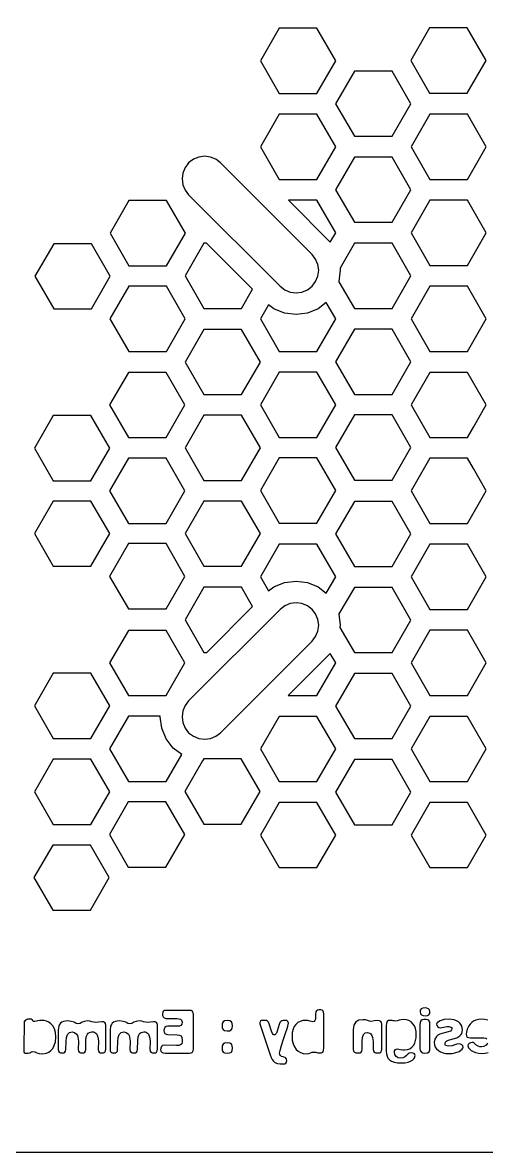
# Model space of a CAD drawing. Header units: metres. Extents: x -242 to -34, y 1890 to 2230.
# Drawn here: x -149 to -105.9, y 1890 to 1995 of the extents above; entities that cross this region are included whole.
import ezdxf

# ---------------------------------------------------------------- set-up
doc = ezdxf.new("R2010")
doc.units = ezdxf.units.M

msp = doc.modelspace()

# ---------------------------------------------------------------- linework, layer by layer
at = {"layer": 'GROUP0'}
for p, q in [((-125.15, 1994.49, 0.03), (-126.9, 1991.46, 0.03)), ((-121.65, 1994.49, 0.03), (-125.15, 1994.49, 0.03)), ((-119.9, 1991.46, 0.03), (-121.65, 1994.49, 0.03)), ((-111.18, 1994.52, 0.03), (-112.93, 1991.49, 0.03)), ((-107.68, 1994.52, 0.03), (-111.18, 1994.52, 0.03)), ((-105.93, 1991.49, 0.03), (-107.68, 1994.52, 0.03)), ((-126.9, 1991.46, 0.03), (-125.15, 1988.43, 0.03)), ((-121.65, 1988.43, 0.03), (-119.9, 1991.46, 0.03)), ((-112.93, 1991.49, 0.03), (-111.18, 1988.45, 0.03)), ((-107.68, 1988.45, 0.03), (-105.93, 1991.49, 0.03)), ((-118.17, 1990.5, 0.03), (-119.92, 1987.47, 0.03)), ((-114.67, 1990.5, 0.03), (-118.17, 1990.5, 0.03)), ((-112.92, 1987.47, 0.03), (-114.67, 1990.5, 0.03)), ((-125.15, 1988.43, 0.03), (-121.65, 1988.43, 0.03)), ((-111.18, 1988.45, 0.03), (-107.68, 1988.45, 0.03)), ((-119.92, 1987.47, 0.03), (-118.17, 1984.44, 0.03)), ((-114.67, 1984.44, 0.03), (-112.92, 1987.47, 0.03)), ((-125.15, 1986.49, 0.03), (-126.9, 1983.46, 0.03)), ((-121.65, 1986.49, 0.03), (-125.15, 1986.49, 0.03)), ((-119.9, 1983.46, 0.03), (-121.65, 1986.49, 0.03)), ((-111.16, 1986.49, 0.03), (-112.91, 1983.46, 0.03)), ((-107.66, 1986.49, 0.03), (-111.16, 1986.49, 0.03)), ((-105.91, 1983.46, 0.03), (-107.66, 1986.49, 0.03)), ((-118.17, 1984.44, 0.03), (-114.67, 1984.44, 0.03)), ((-126.9, 1983.46, 0.03), (-125.15, 1980.43, 0.03)), ((-121.65, 1980.43, 0.03), (-119.9, 1983.46, 0.03)), ((-112.91, 1983.46, 0.03), (-111.16, 1980.43, 0.03)), ((-107.66, 1980.43, 0.03), (-105.91, 1983.46, 0.03)), ((-133.58, 1981.96, 0.03), (-133.72, 1981.78, 0.03)), ((-133.14, 1982.3, 0.03), (-133.58, 1981.96, 0.03)), ((-132.64, 1982.51, 0.03), (-133.14, 1982.3, 0.03)), ((-132.09, 1982.58, 0.03), (-132.64, 1982.51, 0.03)), ((-131.55, 1982.51, 0.03), (-132.09, 1982.58, 0.03)), ((-131.04, 1982.3, 0.03), (-131.55, 1982.51, 0.03)), ((-130.61, 1981.96, 0.03), (-131.04, 1982.3, 0.03)), ((-122.11, 1973.46, 0.03), (-130.61, 1981.96, 0.03)), ((-118.17, 1982.5, 0.03), (-119.92, 1979.47, 0.03)), ((-114.67, 1982.5, 0.03), (-118.17, 1982.5, 0.03)), ((-112.92, 1979.47, 0.03), (-114.67, 1982.5, 0.03)), ((-134.12, 1981.02, 0.03), (-134.19, 1980.48, 0.03)), ((-133.91, 1981.53, 0.03), (-134.12, 1981.02, 0.03)), ((-133.72, 1981.78, 0.03), (-133.91, 1981.53, 0.03)), ((-134.19, 1980.48, 0.03), (-134.12, 1979.93, 0.03)), ((-134.12, 1979.93, 0.03), (-133.91, 1979.43, 0.03)), ((-125.15, 1980.43, 0.03), (-121.65, 1980.43, 0.03)), ((-111.16, 1980.43, 0.03), (-107.66, 1980.43, 0.03)), ((-133.91, 1979.43, 0.03), (-133.58, 1978.99, 0.03)), ((-133.58, 1978.99, 0.03), (-125.08, 1970.49, 0.03)), ((-119.92, 1979.47, 0.03), (-118.17, 1976.44, 0.03)), ((-114.67, 1976.44, 0.03), (-112.92, 1979.47, 0.03)), ((-139.12, 1978.47, 0.03), (-140.87, 1975.44, 0.03)), ((-135.62, 1978.47, 0.03), (-139.12, 1978.47, 0.03)), ((-133.87, 1975.44, 0.03), (-135.62, 1978.47, 0.03)), ((-121.65, 1978.49, 0.03), (-124.31, 1978.49, 0.03)), ((-124.31, 1978.49, 0.03), (-120.41, 1974.59, 0.03)), ((-119.9, 1975.46, 0.03), (-121.65, 1978.49, 0.03)), ((-111.16, 1978.49, 0.03), (-112.91, 1975.46, 0.03)), ((-107.66, 1978.49, 0.03), (-111.16, 1978.49, 0.03)), ((-105.91, 1975.46, 0.03), (-107.66, 1978.49, 0.03)), ((-118.17, 1976.44, 0.03), (-114.67, 1976.44, 0.03)), ((-140.87, 1975.44, 0.03), (-139.12, 1972.4, 0.03)), ((-135.62, 1972.4, 0.03), (-133.87, 1975.44, 0.03)), ((-120.41, 1974.59, 0.03), (-119.9, 1975.46, 0.03)), ((-112.91, 1975.46, 0.03), (-111.16, 1972.43, 0.03)), ((-107.66, 1972.43, 0.03), (-105.91, 1975.46, 0.03)), ((-146.11, 1974.45, 0.03), (-147.86, 1971.42, 0.03)), ((-142.61, 1974.45, 0.03), (-146.11, 1974.45, 0.03)), ((-140.86, 1971.42, 0.03), (-142.61, 1974.45, 0.03)), ((-132.16, 1974.5, 0.03), (-133.91, 1971.47, 0.03)), ((-131.92, 1974.5, 0.03), (-132.16, 1974.5, 0.03)), ((-127.64, 1970.22, 0.03), (-131.92, 1974.5, 0.03)), ((-118.17, 1974.5, 0.03), (-119.5, 1972.19, 0.03)), ((-114.67, 1974.5, 0.03), (-118.17, 1974.5, 0.03)), ((-112.92, 1971.47, 0.03), (-114.67, 1974.5, 0.03)), ((-121.78, 1973.03, 0.03), (-122.11, 1973.46, 0.03)), ((-121.57, 1972.52, 0.03), (-121.78, 1973.03, 0.03)), ((-121.49, 1971.98, 0.03), (-121.57, 1972.52, 0.03)), ((-139.12, 1972.4, 0.03), (-135.62, 1972.4, 0.03)), ((-133.91, 1971.47, 0.03), (-132.16, 1968.44, 0.03)), ((-121.78, 1970.93, 0.03), (-121.57, 1971.43, 0.03)), ((-121.57, 1971.43, 0.03), (-121.49, 1971.98, 0.03)), ((-119.48, 1971.98, 0.03), (-119.61, 1970.94, 0.03)), ((-119.5, 1972.19, 0.03), (-119.48, 1971.98, 0.03)), ((-114.67, 1968.44, 0.03), (-112.92, 1971.47, 0.03)), ((-111.16, 1972.43, 0.03), (-107.66, 1972.43, 0.03)), ((-147.86, 1971.42, 0.03), (-146.11, 1968.39, 0.03)), ((-142.61, 1968.39, 0.03), (-140.86, 1971.42, 0.03)), ((-139.15, 1970.49, 0.03), (-140.9, 1967.46, 0.03)), ((-135.65, 1970.49, 0.03), (-139.15, 1970.49, 0.03)), ((-133.9, 1967.46, 0.03), (-135.65, 1970.49, 0.03)), ((-125.08, 1970.49, 0.03), (-124.64, 1970.16, 0.03)), ((-122.54, 1970.16, 0.03), (-122.11, 1970.49, 0.03)), ((-122.11, 1970.49, 0.03), (-121.78, 1970.93, 0.03)), ((-119.61, 1970.94, 0.03), (-119.62, 1970.91, 0.03)), ((-119.62, 1970.91, 0.03), (-118.17, 1968.44, 0.03)), ((-111.16, 1970.49, 0.03), (-112.91, 1967.46, 0.03)), ((-107.66, 1970.49, 0.03), (-111.16, 1970.49, 0.03)), ((-105.91, 1967.46, 0.03), (-107.66, 1970.49, 0.03)), ((-128.66, 1968.44, 0.03), (-127.64, 1970.22, 0.03)), ((-124.64, 1970.16, 0.03), (-124.14, 1969.95, 0.03)), ((-124.14, 1969.95, 0.03), (-123.59, 1969.88, 0.03)), ((-123.59, 1969.88, 0.03), (-123.05, 1969.95, 0.03)), ((-123.05, 1969.95, 0.03), (-122.54, 1970.16, 0.03)), ((-146.11, 1968.39, 0.03), (-142.61, 1968.39, 0.03)), ((-132.16, 1968.44, 0.03), (-128.66, 1968.44, 0.03)), ((-126.14, 1968.78, 0.03), (-126.9, 1967.46, 0.03)), ((-125.65, 1968.41, 0.03), (-126.14, 1968.78, 0.03)), ((-124.66, 1968, 0.03), (-125.65, 1968.41, 0.03)), ((-121.54, 1968.41, 0.03), (-122.53, 1968, 0.03)), ((-120.78, 1968.99, 0.03), (-121.54, 1968.41, 0.03)), ((-119.9, 1967.46, 0.03), (-120.78, 1968.99, 0.03)), ((-118.17, 1968.44, 0.03), (-114.67, 1968.44, 0.03)), ((-140.9, 1967.46, 0.03), (-139.15, 1964.43, 0.03)), ((-135.65, 1964.43, 0.03), (-133.9, 1967.46, 0.03)), ((-126.9, 1967.46, 0.03), (-125.15, 1964.43, 0.03)), ((-123.59, 1967.86, 0.03), (-124.66, 1968, 0.03)), ((-122.53, 1968, 0.03), (-123.59, 1967.86, 0.03)), ((-121.65, 1964.43, 0.03), (-119.9, 1967.46, 0.03)), ((-112.91, 1967.46, 0.03), (-111.16, 1964.43, 0.03)), ((-107.66, 1964.43, 0.03), (-105.91, 1967.46, 0.03)), ((-132.16, 1966.48, 0.03), (-133.91, 1963.45, 0.03)), ((-128.66, 1966.48, 0.03), (-132.16, 1966.48, 0.03)), ((-126.91, 1963.45, 0.03), (-128.66, 1966.48, 0.03)), ((-118.17, 1966.5, 0.03), (-119.92, 1963.47, 0.03)), ((-114.67, 1966.5, 0.03), (-118.17, 1966.5, 0.03)), ((-112.92, 1963.47, 0.03), (-114.67, 1966.5, 0.03)), ((-139.15, 1964.43, 0.03), (-135.65, 1964.43, 0.03)), ((-125.15, 1964.43, 0.03), (-121.65, 1964.43, 0.03)), ((-111.16, 1964.43, 0.03), (-107.66, 1964.43, 0.03)), ((-133.91, 1963.45, 0.03), (-132.16, 1960.42, 0.03)), ((-128.66, 1960.42, 0.03), (-126.91, 1963.45, 0.03)), ((-119.92, 1963.47, 0.03), (-118.17, 1960.44, 0.03)), ((-114.67, 1960.44, 0.03), (-112.92, 1963.47, 0.03)), ((-139.17, 1962.49, 0.03), (-140.92, 1959.46, 0.03)), ((-135.67, 1962.49, 0.03), (-139.17, 1962.49, 0.03)), ((-133.92, 1959.46, 0.03), (-135.67, 1962.49, 0.03)), ((-125.15, 1962.52, 0.03), (-126.9, 1959.48, 0.03)), ((-121.65, 1962.52, 0.03), (-125.15, 1962.52, 0.03)), ((-119.9, 1959.48, 0.03), (-121.65, 1962.52, 0.03)), ((-111.16, 1962.49, 0.03), (-112.91, 1959.46, 0.03)), ((-107.66, 1962.49, 0.03), (-111.16, 1962.49, 0.03)), ((-105.91, 1959.46, 0.03), (-107.66, 1962.49, 0.03)), ((-132.16, 1960.42, 0.03), (-128.66, 1960.42, 0.03)), ((-118.17, 1960.44, 0.03), (-114.67, 1960.44, 0.03)), ((-140.92, 1959.46, 0.03), (-139.17, 1956.43, 0.03)), ((-135.67, 1956.43, 0.03), (-133.92, 1959.46, 0.03)), ((-126.9, 1959.48, 0.03), (-125.15, 1956.45, 0.03)), ((-121.65, 1956.45, 0.03), (-119.9, 1959.48, 0.03)), ((-112.91, 1959.46, 0.03), (-111.16, 1956.43, 0.03)), ((-107.09, 1957.41, 0.03), (-105.91, 1959.46, 0.03)), ((-146.16, 1958.48, 0.03), (-147.91, 1955.45, 0.03)), ((-142.66, 1958.48, 0.03), (-146.16, 1958.48, 0.03)), ((-140.91, 1955.45, 0.03), (-142.66, 1958.48, 0.03)), ((-132.16, 1958.5, 0.03), (-133.91, 1955.47, 0.03)), ((-128.66, 1958.5, 0.03), (-132.16, 1958.5, 0.03)), ((-126.91, 1955.47, 0.03), (-128.66, 1958.5, 0.03)), ((-118.17, 1958.53, 0.03), (-119.92, 1955.5, 0.03)), ((-114.67, 1958.53, 0.03), (-118.17, 1958.53, 0.03)), ((-112.92, 1955.5, 0.03), (-114.67, 1958.53, 0.03)), ((-107.66, 1956.43, 0.03), (-107.09, 1957.41, 0.03)), ((-139.17, 1956.43, 0.03), (-135.67, 1956.43, 0.03)), ((-125.15, 1956.45, 0.03), (-121.65, 1956.45, 0.03)), ((-111.16, 1956.43, 0.03), (-107.66, 1956.43, 0.03)), ((-147.91, 1955.45, 0.03), (-146.16, 1952.42, 0.03)), ((-142.66, 1952.42, 0.03), (-140.91, 1955.45, 0.03)), ((-133.91, 1955.47, 0.03), (-132.16, 1952.44, 0.03)), ((-128.66, 1952.44, 0.03), (-126.91, 1955.47, 0.03)), ((-119.92, 1955.5, 0.03), (-118.17, 1952.47, 0.03)), ((-114.67, 1952.47, 0.03), (-112.92, 1955.5, 0.03)), ((-139.17, 1954.52, 0.03), (-140.92, 1951.48, 0.03)), ((-135.67, 1954.52, 0.03), (-139.17, 1954.52, 0.03)), ((-133.92, 1951.48, 0.03), (-135.67, 1954.52, 0.03)), ((-125.15, 1954.54, 0.03), (-126.9, 1951.51, 0.03)), ((-121.65, 1954.54, 0.03), (-125.15, 1954.54, 0.03)), ((-119.9, 1951.51, 0.03), (-121.65, 1954.54, 0.03)), ((-111.16, 1954.52, 0.03), (-112.91, 1951.48, 0.03)), ((-107.66, 1954.52, 0.03), (-111.16, 1954.52, 0.03)), ((-107.09, 1953.54, 0.03), (-107.66, 1954.52, 0.03)), ((-105.91, 1951.48, 0.03), (-107.09, 1953.54, 0.03)), ((-146.16, 1952.42, 0.03), (-142.66, 1952.42, 0.03)), ((-140.92, 1951.48, 0.03), (-139.17, 1948.45, 0.03)), ((-135.67, 1948.45, 0.03), (-133.92, 1951.48, 0.03)), ((-132.16, 1952.44, 0.03), (-128.66, 1952.44, 0.03)), ((-126.9, 1951.51, 0.03), (-125.15, 1948.48, 0.03)), ((-121.65, 1948.48, 0.03), (-119.9, 1951.51, 0.03)), ((-118.17, 1952.47, 0.03), (-114.67, 1952.47, 0.03)), ((-112.91, 1951.48, 0.03), (-111.16, 1948.45, 0.03)), ((-107.66, 1948.45, 0.03), (-105.91, 1951.48, 0.03)), ((-146.16, 1950.53, 0.03), (-147.91, 1947.5, 0.03)), ((-142.66, 1950.53, 0.03), (-146.16, 1950.53, 0.03)), ((-140.91, 1947.5, 0.03), (-142.66, 1950.53, 0.03)), ((-132.16, 1950.53, 0.03), (-133.91, 1947.5, 0.03)), ((-128.66, 1950.53, 0.03), (-132.16, 1950.53, 0.03)), ((-126.91, 1947.5, 0.03), (-128.66, 1950.53, 0.03)), ((-118.17, 1950.5, 0.03), (-119.92, 1947.47, 0.03)), ((-114.67, 1950.5, 0.03), (-118.17, 1950.5, 0.03)), ((-112.92, 1947.47, 0.03), (-114.67, 1950.5, 0.03)), ((-139.17, 1948.45, 0.03), (-135.67, 1948.45, 0.03)), ((-125.15, 1948.48, 0.03), (-121.65, 1948.48, 0.03)), ((-111.16, 1948.45, 0.03), (-107.66, 1948.45, 0.03)), ((-147.91, 1947.5, 0.03), (-146.16, 1944.46, 0.03)), ((-142.66, 1944.46, 0.03), (-140.91, 1947.5, 0.03)), ((-133.91, 1947.5, 0.03), (-132.16, 1944.47, 0.03)), ((-128.66, 1944.47, 0.03), (-126.91, 1947.5, 0.03)), ((-119.92, 1947.47, 0.03), (-118.17, 1944.44, 0.03)), ((-114.67, 1944.44, 0.03), (-112.92, 1947.47, 0.03)), ((-139.17, 1946.57, 0.03), (-140.92, 1943.53, 0.03)), ((-135.67, 1946.57, 0.03), (-139.17, 1946.57, 0.03)), ((-133.92, 1943.53, 0.03), (-135.67, 1946.57, 0.03)), ((-125.15, 1946.52, 0.03), (-126.9, 1943.48, 0.03)), ((-121.65, 1946.52, 0.03), (-125.15, 1946.52, 0.03)), ((-119.9, 1943.48, 0.03), (-121.65, 1946.52, 0.03)), ((-111.16, 1946.52, 0.03), (-112.91, 1943.48, 0.03)), ((-107.66, 1946.52, 0.03), (-111.16, 1946.52, 0.03)), ((-105.91, 1943.48, 0.03), (-107.66, 1946.52, 0.03)), ((-146.16, 1944.46, 0.03), (-142.66, 1944.46, 0.03)), ((-132.16, 1944.47, 0.03), (-128.66, 1944.47, 0.03)), ((-118.17, 1944.44, 0.03), (-114.67, 1944.44, 0.03)), ((-140.92, 1943.53, 0.03), (-139.17, 1940.5, 0.03)), ((-135.67, 1940.5, 0.03), (-133.92, 1943.53, 0.03)), ((-126.9, 1943.48, 0.03), (-126.14, 1942.17, 0.03)), ((-124.66, 1942.95, 0.03), (-123.59, 1943.09, 0.03)), ((-123.59, 1943.09, 0.03), (-122.53, 1942.95, 0.03)), ((-120.78, 1941.96, 0.03), (-119.9, 1943.48, 0.03)), ((-112.91, 1943.48, 0.03), (-111.16, 1940.45, 0.03)), ((-107.66, 1940.45, 0.03), (-105.91, 1943.48, 0.03)), ((-132.16, 1942.53, 0.03), (-133.91, 1939.5, 0.03)), ((-128.66, 1942.53, 0.03), (-132.16, 1942.53, 0.03)), ((-127.63, 1940.74, 0.03), (-128.66, 1942.53, 0.03)), ((-126.14, 1942.17, 0.03), (-125.65, 1942.54, 0.03)), ((-125.65, 1942.54, 0.03), (-124.66, 1942.95, 0.03)), ((-122.53, 1942.95, 0.03), (-121.54, 1942.54, 0.03)), ((-121.54, 1942.54, 0.03), (-120.78, 1941.96, 0.03)), ((-118.17, 1942.5, 0.03), (-119.62, 1940.04, 0.03)), ((-114.67, 1942.5, 0.03), (-118.17, 1942.5, 0.03)), ((-112.92, 1939.47, 0.03), (-114.67, 1942.5, 0.03)), ((-124.14, 1941.01, 0.03), (-124.64, 1940.8, 0.03)), ((-123.59, 1941.08, 0.03), (-124.14, 1941.01, 0.03)), ((-123.05, 1941.01, 0.03), (-123.59, 1941.08, 0.03)), ((-122.54, 1940.8, 0.03), (-123.05, 1941.01, 0.03)), ((-139.17, 1940.5, 0.03), (-135.67, 1940.5, 0.03)), ((-125.08, 1940.46, 0.03), (-133.58, 1931.96, 0.03)), ((-131.9, 1936.46, 0.03), (-127.63, 1940.74, 0.03)), ((-124.64, 1940.8, 0.03), (-125.08, 1940.46, 0.03)), ((-122.11, 1940.46, 0.03), (-122.54, 1940.8, 0.03)), ((-121.78, 1940.03, 0.03), (-122.11, 1940.46, 0.03)), ((-121.57, 1939.52, 0.03), (-121.78, 1940.03, 0.03)), ((-119.62, 1940.04, 0.03), (-119.61, 1940, 0.03)), ((-119.61, 1940, 0.03), (-119.48, 1938.98, 0.03)), ((-111.16, 1940.45, 0.03), (-107.66, 1940.45, 0.03)), ((-133.91, 1939.5, 0.03), (-132.16, 1936.46, 0.03)), ((-121.49, 1938.98, 0.03), (-121.57, 1939.52, 0.03)), ((-121.57, 1938.43, 0.03), (-121.49, 1938.98, 0.03)), ((-119.48, 1938.98, 0.03), (-119.51, 1938.76, 0.03)), ((-114.67, 1936.44, 0.03), (-112.92, 1939.47, 0.03)), ((-139.17, 1938.51, 0.03), (-140.92, 1935.48, 0.03)), ((-135.67, 1938.51, 0.03), (-139.17, 1938.51, 0.03)), ((-133.92, 1935.48, 0.03), (-135.67, 1938.51, 0.03)), ((-122.11, 1937.49, 0.03), (-121.78, 1937.93, 0.03)), ((-121.78, 1937.93, 0.03), (-121.57, 1938.43, 0.03)), ((-119.51, 1938.76, 0.03), (-118.17, 1936.44, 0.03)), ((-111.16, 1938.52, 0.03), (-112.91, 1935.48, 0.03)), ((-107.66, 1938.52, 0.03), (-111.16, 1938.52, 0.03)), ((-105.91, 1935.48, 0.03), (-107.66, 1938.52, 0.03)), ((-130.61, 1928.99, 0.03), (-122.11, 1937.49, 0.03)), ((-132.16, 1936.46, 0.03), (-131.9, 1936.46, 0.03)), ((-124.32, 1932.45, 0.03), (-120.41, 1936.36, 0.03)), ((-119.9, 1935.48, 0.03), (-120.41, 1936.36, 0.03)), ((-118.17, 1936.44, 0.03), (-114.67, 1936.44, 0.03)), ((-140.92, 1935.48, 0.03), (-139.17, 1932.45, 0.03)), ((-135.51, 1932.73, 0.03), (-133.92, 1935.48, 0.03)), ((-121.65, 1932.45, 0.03), (-119.9, 1935.48, 0.03)), ((-112.91, 1935.48, 0.03), (-111.16, 1932.45, 0.03)), ((-107.66, 1932.45, 0.03), (-105.91, 1935.48, 0.03)), ((-146.16, 1934.53, 0.03), (-147.91, 1931.5, 0.03)), ((-142.66, 1934.53, 0.03), (-146.16, 1934.53, 0.03)), ((-140.91, 1931.5, 0.03), (-142.66, 1934.53, 0.03)), ((-118.17, 1934.5, 0.03), (-119.92, 1931.47, 0.03)), ((-114.67, 1934.5, 0.03), (-118.17, 1934.5, 0.03)), ((-112.92, 1931.47, 0.03), (-114.67, 1934.5, 0.03)), ((-135.67, 1932.45, 0.03), (-135.51, 1932.73, 0.03)), ((-139.17, 1932.45, 0.03), (-135.67, 1932.45, 0.03)), ((-133.91, 1931.53, 0.03), (-134.12, 1931.02, 0.03)), ((-133.58, 1931.96, 0.03), (-133.91, 1931.53, 0.03)), ((-124.32, 1932.45, 0.03), (-121.65, 1932.45, 0.03)), ((-111.16, 1932.45, 0.03), (-107.66, 1932.45, 0.03)), ((-147.91, 1931.5, 0.03), (-146.16, 1928.46, 0.03)), ((-142.66, 1928.46, 0.03), (-140.91, 1931.5, 0.03)), ((-139.17, 1930.52, 0.03), (-140.92, 1927.48, 0.03)), ((-136.21, 1930.52, 0.03), (-139.17, 1930.52, 0.03)), ((-136.21, 1930.48, 0.03), (-136.21, 1930.52, 0.03)), ((-136.07, 1929.41, 0.03), (-136.21, 1930.48, 0.03)), ((-134.12, 1931.02, 0.03), (-134.19, 1930.48, 0.03)), ((-134.19, 1930.48, 0.03), (-134.12, 1929.93, 0.03)), ((-125.15, 1930.51, 0.03), (-126.9, 1927.48, 0.03)), ((-121.65, 1930.51, 0.03), (-125.15, 1930.51, 0.03)), ((-119.9, 1927.48, 0.03), (-121.65, 1930.51, 0.03)), ((-119.92, 1931.47, 0.03), (-118.17, 1928.44, 0.03)), ((-114.67, 1928.44, 0.03), (-112.92, 1931.47, 0.03)), ((-111.16, 1930.51, 0.03), (-112.91, 1927.48, 0.03)), ((-107.66, 1930.51, 0.03), (-111.16, 1930.51, 0.03)), ((-105.91, 1927.48, 0.03), (-107.66, 1930.51, 0.03)), ((-134.12, 1929.93, 0.03), (-133.91, 1929.43, 0.03)), ((-133.91, 1929.43, 0.03), (-133.58, 1928.99, 0.03)), ((-146.16, 1928.46, 0.03), (-142.66, 1928.46, 0.03)), ((-135.66, 1928.42, 0.03), (-136.07, 1929.41, 0.03)), ((-135.01, 1927.57, 0.03), (-135.66, 1928.42, 0.03)), ((-133.58, 1928.99, 0.03), (-133.14, 1928.66, 0.03)), ((-133.14, 1928.66, 0.03), (-132.64, 1928.45, 0.03)), ((-132.64, 1928.45, 0.03), (-132.09, 1928.38, 0.03)), ((-132.09, 1928.38, 0.03), (-131.55, 1928.45, 0.03)), ((-131.55, 1928.45, 0.03), (-131.04, 1928.66, 0.03)), ((-131.04, 1928.66, 0.03), (-130.61, 1928.99, 0.03)), ((-118.17, 1928.44, 0.03), (-114.67, 1928.44, 0.03)), ((-140.92, 1927.48, 0.03), (-139.17, 1924.45, 0.03)), ((-134.22, 1926.96, 0.03), (-135.01, 1927.57, 0.03)), ((-126.9, 1927.48, 0.03), (-125.15, 1924.45, 0.03)), ((-121.65, 1924.45, 0.03), (-119.9, 1927.48, 0.03)), ((-112.91, 1927.48, 0.03), (-111.16, 1924.45, 0.03)), ((-107.66, 1924.45, 0.03), (-105.91, 1927.48, 0.03)), ((-146.16, 1926.53, 0.03), (-147.91, 1923.5, 0.03)), ((-142.66, 1926.53, 0.03), (-146.16, 1926.53, 0.03)), ((-140.91, 1923.5, 0.03), (-142.66, 1926.53, 0.03)), ((-135.67, 1924.45, 0.03), (-134.22, 1926.96, 0.03)), ((-132.28, 1926.38, 0.03), (-133.93, 1923.52, 0.03)), ((-132.18, 1926.55, 0.03), (-132.28, 1926.38, 0.03)), ((-130.9, 1926.55, 0.03), (-132.18, 1926.55, 0.03)), ((-128.68, 1926.55, 0.03), (-130.9, 1926.55, 0.03)), ((-126.93, 1923.52, 0.03), (-128.68, 1926.55, 0.03)), ((-118.17, 1926.5, 0.03), (-119.92, 1923.47, 0.03)), ((-114.67, 1926.5, 0.03), (-118.17, 1926.5, 0.03)), ((-112.92, 1923.47, 0.03), (-114.67, 1926.5, 0.03)), ((-139.17, 1924.45, 0.03), (-135.67, 1924.45, 0.03)), ((-125.15, 1924.45, 0.03), (-121.65, 1924.45, 0.03)), ((-111.16, 1924.45, 0.03), (-107.66, 1924.45, 0.03)), ((-147.91, 1923.5, 0.03), (-146.16, 1920.47, 0.03)), ((-142.66, 1920.47, 0.03), (-140.91, 1923.5, 0.03)), ((-133.93, 1923.52, 0.03), (-132.18, 1920.49, 0.03)), ((-128.68, 1920.49, 0.03), (-126.93, 1923.52, 0.03)), ((-119.92, 1923.47, 0.03), (-118.17, 1920.44, 0.03)), ((-114.67, 1920.44, 0.03), (-112.92, 1923.47, 0.03)), ((-139.19, 1922.57, 0.03), (-140.94, 1919.53, 0.03)), ((-135.69, 1922.57, 0.03), (-139.19, 1922.57, 0.03)), ((-133.94, 1919.53, 0.03), (-135.69, 1922.57, 0.03)), ((-125.15, 1922.51, 0.03), (-126.9, 1919.48, 0.03)), ((-121.65, 1922.51, 0.03), (-125.15, 1922.51, 0.03)), ((-119.9, 1919.48, 0.03), (-121.65, 1922.51, 0.03)), ((-111.16, 1922.51, 0.03), (-112.91, 1919.48, 0.03)), ((-107.66, 1922.51, 0.03), (-111.16, 1922.51, 0.03)), ((-105.91, 1919.48, 0.03), (-107.66, 1922.51, 0.03)), ((-146.16, 1920.47, 0.03), (-142.66, 1920.47, 0.03)), ((-132.18, 1920.49, 0.03), (-128.68, 1920.49, 0.03)), ((-118.17, 1920.44, 0.03), (-114.67, 1920.44, 0.03)), ((-140.94, 1919.53, 0.03), (-139.19, 1916.5, 0.03)), ((-135.69, 1916.5, 0.03), (-133.94, 1919.53, 0.03)), ((-126.9, 1919.48, 0.03), (-125.15, 1916.45, 0.03)), ((-121.65, 1916.45, 0.03), (-119.9, 1919.48, 0.03)), ((-112.91, 1919.48, 0.03), (-111.16, 1916.45, 0.03)), ((-107.66, 1916.45, 0.03), (-105.91, 1919.48, 0.03)), ((-146.2, 1918.55, 0.03), (-147.95, 1915.52, 0.03)), ((-142.7, 1918.55, 0.03), (-146.2, 1918.55, 0.03)), ((-140.95, 1915.52, 0.03), (-142.7, 1918.55, 0.03)), ((-139.19, 1916.5, 0.03), (-135.69, 1916.5, 0.03)), ((-125.15, 1916.45, 0.03), (-121.65, 1916.45, 0.03)), ((-111.16, 1916.45, 0.03), (-107.66, 1916.45, 0.03)), ((-147.95, 1915.52, 0.03), (-146.2, 1912.49, 0.03)), ((-142.7, 1912.49, 0.03), (-140.95, 1915.52, 0.03)), ((-146.2, 1912.49, 0.03), (-142.7, 1912.49, 0.03))]:
    msp.add_line(p, q, dxfattribs=at)
at = {"layer": 'Layer0'}
for points in [[(-242.09, 2168.98, 0.03), (-215.09, 2168.98, 0.03), (-215.09, 2229.98, 0.03), (-61.09, 2229.98, 0.03), (-61.09, 2168.98, 0.03), (-34.09, 2168.98, 0.03), (-34.09, 2113.98, 0.03), (-39.09, 2113.98, 0.03), (-39.09, 1930.98, 0.03), (-62.09, 1930.98, 0.03), (-62.09, 1889.98, 0.03), (-214.09, 1889.98, 0.03), (-214.09, 1930.98, 0.03), (-237.09, 1930.98, 0.03), (-237.09, 2113.98, 0.03), (-242.09, 2113.98, 0.03), (-242.09, 2168.98, 0.03)], [(-133.48, 1903.18, 0), (-135.66, 1903.18, 0), (-135.82, 1903.16, 0), (-135.93, 1903.1, 0), (-135.99, 1903, 0), (-136.01, 1902.86, 0), (-136, 1902.71, 0), (-135.94, 1902.58, 0), (-135.84, 1902.48, 0), (-135.69, 1902.44, 0), (-134.68, 1902.42, 0), (-134.49, 1902.4, 0), (-134.34, 1902.36, 0), (-134.23, 1902.26, 0), (-134.19, 1902.08, 0), (-134.22, 1901.89, 0), (-134.3, 1901.77, 0), (-134.43, 1901.71, 0), (-134.63, 1901.7, 0), (-135.52, 1901.72, 0), (-135.67, 1901.69, 0), (-135.79, 1901.59, 0), (-135.86, 1901.45, 0), (-135.88, 1901.3, 0), (-135.86, 1901.16, 0), (-135.79, 1901.04, 0), (-135.67, 1900.96, 0), (-135.52, 1900.93, 0), (-134.63, 1900.9, 0), (-134.42, 1900.88, 0), (-134.28, 1900.81, 0), (-134.21, 1900.67, 0), (-134.18, 1900.44, 0), (-134.18, 1900.27, 0), (-134.22, 1900.08, 0), (-134.32, 1899.98, 0), (-134.49, 1899.93, 0), (-134.7, 1899.93, 0), (-135.86, 1899.95, 0), (-136.01, 1899.91, 0), (-136.11, 1899.81, 0), (-136.17, 1899.66, 0), (-136.19, 1899.51, 0), (-136.16, 1899.38, 0), (-136.08, 1899.28, 0), (-135.94, 1899.22, 0), (-135.74, 1899.2, 0), (-133.5, 1899.2, 0), (-133.34, 1899.23, 0), (-133.23, 1899.3, 0), (-133.16, 1899.42, 0), (-133.14, 1899.61, 0), (-133.14, 1902.8, 0), (-133.16, 1902.96, 0), (-133.22, 1903.08, 0), (-133.33, 1903.16, 0), (-133.48, 1903.18, 0)], [(-121.01, 1902.86, 0), (-121.03, 1903.01, 0), (-121.08, 1903.12, 0), (-121.17, 1903.2, 0), (-121.3, 1903.23, 0), (-121.49, 1903.23, 0), (-121.6, 1903.21, 0), (-121.7, 1903.14, 0), (-121.76, 1903.03, 0), (-121.78, 1902.86, 0), (-121.78, 1902.48, 0), (-121.8, 1902.36, 0), (-121.85, 1902.24, 0), (-121.92, 1902.15, 0), (-122.03, 1902.13, 0), (-122.17, 1902.15, 0), (-122.31, 1902.19, 0), (-122.49, 1902.23, 0), (-122.71, 1902.25, 0), (-122.97, 1902.23, 0), (-123.21, 1902.16, 0), (-123.43, 1902.04, 0), (-123.61, 1901.88, 0), (-123.76, 1901.67, 0), (-123.87, 1901.42, 0), (-123.94, 1901.12, 0), (-123.97, 1900.79, 0), (-123.94, 1900.4, 0), (-123.87, 1900.06, 0), (-123.75, 1899.78, 0), (-123.59, 1899.55, 0), (-123.4, 1899.38, 0), (-123.18, 1899.25, 0), (-122.94, 1899.17, 0), (-122.67, 1899.15, 0), (-122.41, 1899.17, 0), (-122.25, 1899.22, 0), (-122.11, 1899.28, 0), (-121.94, 1899.3, 0), (-121.77, 1899.29, 0), (-121.67, 1899.26, 0), (-121.56, 1899.23, 0), (-121.41, 1899.22, 0), (-121.22, 1899.24, 0), (-121.1, 1899.31, 0), (-121.03, 1899.45, 0), (-121.01, 1899.69, 0), (-121.01, 1902.86, 0)], [(-112.07, 1903.06, 0), (-112.04, 1902.87, 0), (-111.93, 1902.76, 0), (-111.78, 1902.7, 0), (-111.6, 1902.68, 0), (-111.38, 1902.71, 0), (-111.25, 1902.78, 0), (-111.17, 1902.89, 0), (-111.15, 1903.03, 0), (-111.18, 1903.22, 0), (-111.28, 1903.33, 0), (-111.43, 1903.39, 0), (-111.6, 1903.41, 0), (-111.82, 1903.38, 0), (-111.97, 1903.31, 0), (-112.05, 1903.2, 0), (-112.07, 1903.06, 0)], [(-148.07, 1899.35, 0), (-147.87, 1899.32, 0), (-147.68, 1899.24, 0), (-147.47, 1899.17, 0), (-147.19, 1899.14, 0), (-146.79, 1899.2, 0), (-146.57, 1899.29, 0), (-146.38, 1899.44, 0), (-146.2, 1899.65, 0), (-146.06, 1899.92, 0), (-145.96, 1900.26, 0), (-145.93, 1900.69, 0), (-145.96, 1901.12, 0), (-146.05, 1901.46, 0), (-146.2, 1901.73, 0), (-146.37, 1901.94, 0), (-146.56, 1902.09, 0), (-146.78, 1902.18, 0), (-146.99, 1902.23, 0), (-147.18, 1902.25, 0), (-147.41, 1902.23, 0), (-147.58, 1902.2, 0), (-147.72, 1902.17, 0), (-147.86, 1902.15, 0), (-147.9, 1902.15, 0), (-147.97, 1902.16, 0), (-148.02, 1902.17, 0), (-148.05, 1902.2, 0), (-148.07, 1902.26, 0), (-148.11, 1902.31, 0), (-148.22, 1902.36, 0), (-148.31, 1902.37, 0), (-148.56, 1902.37, 0), (-148.63, 1902.34, 0), (-148.73, 1902.26, 0), (-148.81, 1902.19, 0), (-148.85, 1902.18, 0), (-148.88, 1899.58, 0), (-148.89, 1899.36, 0), (-148.87, 1899.25, 0), (-148.76, 1899.21, 0), (-148.5, 1899.21, 0), (-148.33, 1899.23, 0), (-148.24, 1899.28, 0), (-148.17, 1899.33, 0), (-148.07, 1899.35, 0)], [(-145.69, 1899.53, 0), (-145.67, 1899.39, 0), (-145.6, 1899.3, 0), (-145.49, 1899.24, 0), (-145.34, 1899.22, 0), (-145.18, 1899.24, 0), (-145.07, 1899.3, 0), (-145.01, 1899.39, 0), (-144.98, 1899.53, 0), (-144.97, 1900.29, 0), (-144.94, 1900.66, 0), (-144.83, 1900.94, 0), (-144.75, 1901.04, 0), (-144.65, 1901.11, 0), (-144.54, 1901.15, 0), (-144.41, 1901.17, 0), (-144.18, 1901.12, 0), (-143.99, 1900.97, 0), (-143.92, 1900.85, 0), (-143.87, 1900.7, 0), (-143.82, 1900.32, 0), (-143.84, 1899.53, 0), (-143.81, 1899.39, 0), (-143.75, 1899.3, 0), (-143.64, 1899.24, 0), (-143.48, 1899.22, 0), (-143.33, 1899.24, 0), (-143.22, 1899.3, 0), (-143.15, 1899.39, 0), (-143.13, 1899.53, 0), (-143.12, 1900.39, 0), (-143.09, 1900.73, 0), (-142.98, 1900.98, 0), (-142.9, 1901.07, 0), (-142.8, 1901.13, 0), (-142.56, 1901.18, 0), (-142.42, 1901.17, 0), (-142.3, 1901.13, 0), (-142.2, 1901.06, 0), (-142.12, 1900.96, 0), (-142.01, 1900.7, 0), (-141.97, 1900.36, 0), (-141.98, 1899.53, 0), (-141.96, 1899.39, 0), (-141.9, 1899.3, 0), (-141.79, 1899.24, 0), (-141.63, 1899.22, 0), (-141.48, 1899.24, 0), (-141.37, 1899.31, 0), (-141.3, 1899.41, 0), (-141.28, 1899.56, 0), (-141.28, 1901.81, 0), (-141.3, 1901.95, 0), (-141.37, 1902.05, 0), (-141.49, 1902.11, 0), (-141.65, 1902.13, 0), (-141.95, 1902.09, 0), (-142.21, 1902.05, 0), (-142.39, 1902.07, 0), (-142.56, 1902.12, 0), (-142.75, 1902.18, 0), (-142.98, 1902.2, 0), (-143.26, 1902.16, 0), (-143.48, 1902.07, 0), (-143.66, 1901.97, 0), (-143.85, 1901.93, 0), (-144.03, 1901.97, 0), (-144.23, 1902.07, 0), (-144.48, 1902.16, 0), (-144.81, 1902.2, 0), (-145.02, 1902.19, 0), (-145.21, 1902.15, 0), (-145.36, 1902.08, 0), (-145.48, 1901.98, 0), (-145.57, 1901.86, 0), (-145.64, 1901.72, 0), (-145.69, 1901.34, 0), (-145.69, 1899.53, 0)], [(-140.88, 1899.53, 0), (-140.86, 1899.39, 0), (-140.79, 1899.3, 0), (-140.68, 1899.24, 0), (-140.53, 1899.22, 0), (-140.38, 1899.24, 0), (-140.27, 1899.3, 0), (-140.2, 1899.39, 0), (-140.18, 1899.53, 0), (-140.17, 1900.29, 0), (-140.13, 1900.66, 0), (-140.02, 1900.94, 0), (-139.94, 1901.04, 0), (-139.85, 1901.11, 0), (-139.73, 1901.15, 0), (-139.6, 1901.17, 0), (-139.37, 1901.12, 0), (-139.18, 1900.97, 0), (-139.11, 1900.85, 0), (-139.06, 1900.7, 0), (-139.02, 1900.32, 0), (-139.03, 1899.53, 0), (-139.01, 1899.39, 0), (-138.94, 1899.3, 0), (-138.83, 1899.24, 0), (-138.68, 1899.22, 0), (-138.52, 1899.24, 0), (-138.41, 1899.3, 0), (-138.35, 1899.39, 0), (-138.32, 1899.53, 0), (-138.31, 1900.39, 0), (-138.28, 1900.73, 0), (-138.17, 1900.98, 0), (-138.09, 1901.07, 0), (-138, 1901.13, 0), (-137.75, 1901.18, 0), (-137.61, 1901.17, 0), (-137.49, 1901.13, 0), (-137.39, 1901.06, 0), (-137.31, 1900.96, 0), (-137.2, 1900.7, 0), (-137.16, 1900.36, 0), (-137.18, 1899.53, 0), (-137.15, 1899.39, 0), (-137.09, 1899.3, 0), (-136.98, 1899.24, 0), (-136.82, 1899.22, 0), (-136.67, 1899.24, 0), (-136.56, 1899.31, 0), (-136.49, 1899.41, 0), (-136.47, 1899.56, 0), (-136.47, 1901.81, 0), (-136.5, 1901.95, 0), (-136.57, 1902.05, 0), (-136.68, 1902.11, 0), (-136.85, 1902.13, 0), (-137.14, 1902.09, 0), (-137.4, 1902.05, 0), (-137.58, 1902.07, 0), (-137.76, 1902.12, 0), (-137.94, 1902.18, 0), (-138.17, 1902.2, 0), (-138.45, 1902.16, 0), (-138.67, 1902.07, 0), (-138.85, 1901.97, 0), (-139.04, 1901.93, 0), (-139.22, 1901.97, 0), (-139.42, 1902.07, 0), (-139.67, 1902.16, 0), (-140, 1902.2, 0), (-140.22, 1902.19, 0), (-140.4, 1902.15, 0), (-140.55, 1902.08, 0), (-140.67, 1901.98, 0), (-140.76, 1901.86, 0), (-140.83, 1901.72, 0), (-140.88, 1901.34, 0), (-140.88, 1899.53, 0)], [(-130.47, 1901.75, 0), (-130.45, 1901.54, 0), (-130.38, 1901.39, 0), (-130.24, 1901.3, 0), (-129.99, 1901.27, 0), (-129.77, 1901.29, 0), (-129.61, 1901.36, 0), (-129.53, 1901.5, 0), (-129.5, 1901.75, 0), (-129.53, 1901.97, 0), (-129.6, 1902.12, 0), (-129.75, 1902.21, 0), (-129.99, 1902.24, 0), (-130.24, 1902.21, 0), (-130.38, 1902.12, 0), (-130.45, 1901.97, 0), (-130.47, 1901.75, 0)], [(-124.36, 1901.72, 0), (-124.31, 1902, 0), (-124.35, 1902.16, 0), (-124.45, 1902.23, 0), (-124.57, 1902.25, 0), (-124.78, 1902.25, 0), (-124.91, 1902.22, 0), (-125.02, 1902.15, 0), (-125.1, 1902.04, 0), (-125.16, 1901.87, 0), (-125.36, 1901.24, 0), (-125.42, 1901.06, 0), (-125.5, 1900.96, 0), (-125.58, 1900.92, 0), (-125.65, 1900.91, 0), (-125.73, 1900.94, 0), (-125.79, 1901.02, 0), (-125.88, 1901.25, 0), (-126.09, 1901.94, 0), (-126.15, 1902.07, 0), (-126.24, 1902.17, 0), (-126.35, 1902.23, 0), (-126.5, 1902.25, 0), (-126.7, 1902.25, 0), (-126.8, 1902.23, 0), (-126.89, 1902.19, 0), (-126.94, 1902.12, 0), (-126.96, 1902.04, 0), (-126.96, 1901.93, 0), (-126.94, 1901.85, 0), (-126.01, 1899.04, 0), (-125.92, 1898.79, 0), (-125.81, 1898.6, 0), (-125.7, 1898.45, 0), (-125.58, 1898.34, 0), (-125.32, 1898.23, 0), (-125.06, 1898.2, 0), (-124.77, 1898.2, 0), (-124.64, 1898.22, 0), (-124.54, 1898.28, 0), (-124.47, 1898.38, 0), (-124.45, 1898.52, 0), (-124.47, 1898.64, 0), (-124.54, 1898.74, 0), (-124.65, 1898.8, 0), (-124.79, 1898.85, 0), (-124.94, 1898.9, 0), (-125.05, 1898.99, 0), (-125.11, 1899.09, 0), (-125.13, 1899.21, 0), (-125.08, 1899.46, 0), (-124.94, 1899.92, 0), (-124.76, 1900.49, 0), (-124.58, 1901.06, 0), (-124.43, 1901.5, 0), (-124.36, 1901.72, 0)], [(-117.39, 1902.31, 0), (-117.75, 1902.26, 0), (-117.9, 1902.19, 0), (-118.03, 1902.1, 0), (-118.14, 1901.97, 0), (-118.22, 1901.81, 0), (-118.26, 1901.61, 0), (-118.28, 1901.37, 0), (-118.28, 1899.54, 0), (-118.25, 1899.4, 0), (-118.17, 1899.3, 0), (-118.05, 1899.24, 0), (-117.91, 1899.22, 0), (-117.78, 1899.22, 0), (-117.65, 1899.24, 0), (-117.55, 1899.3, 0), (-117.48, 1899.4, 0), (-117.45, 1899.54, 0), (-117.46, 1900.32, 0), (-117.43, 1900.67, 0), (-117.33, 1900.93, 0), (-117.18, 1901.08, 0), (-116.96, 1901.13, 0), (-116.73, 1901.07, 0), (-116.64, 1901.01, 0), (-116.57, 1900.92, 0), (-116.48, 1900.65, 0), (-116.44, 1900.28, 0), (-116.44, 1899.54, 0), (-116.41, 1899.4, 0), (-116.33, 1899.3, 0), (-116.21, 1899.24, 0), (-116.07, 1899.22, 0), (-115.94, 1899.22, 0), (-115.81, 1899.24, 0), (-115.7, 1899.3, 0), (-115.64, 1899.42, 0), (-115.62, 1899.58, 0), (-115.62, 1901.9, 0), (-115.64, 1902.05, 0), (-115.72, 1902.16, 0), (-115.85, 1902.22, 0), (-116.03, 1902.24, 0), (-116.34, 1902.2, 0), (-116.6, 1902.16, 0), (-116.78, 1902.18, 0), (-116.94, 1902.24, 0), (-117.12, 1902.29, 0), (-117.39, 1902.31, 0)], [(-115.21, 1899.4, 0), (-115.19, 1899.14, 0), (-115.14, 1898.92, 0), (-115.05, 1898.73, 0), (-114.91, 1898.57, 0), (-114.72, 1898.45, 0), (-114.48, 1898.36, 0), (-114.18, 1898.31, 0), (-113.81, 1898.29, 0), (-113.46, 1898.31, 0), (-113.17, 1898.36, 0), (-112.95, 1898.45, 0), (-112.78, 1898.55, 0), (-112.66, 1898.66, 0), (-112.58, 1898.77, 0), (-112.52, 1898.98, 0), (-112.55, 1899.08, 0), (-112.62, 1899.16, 0), (-112.74, 1899.2, 0), (-112.91, 1899.22, 0), (-113.07, 1899.2, 0), (-113.18, 1899.14, 0), (-113.34, 1898.98, 0), (-113.52, 1898.82, 0), (-113.66, 1898.76, 0), (-113.86, 1898.75, 0), (-114.1, 1898.78, 0), (-114.29, 1898.9, 0), (-114.41, 1899.07, 0), (-114.45, 1899.27, 0), (-114.43, 1899.42, 0), (-114.38, 1899.52, 0), (-114.3, 1899.57, 0), (-114.17, 1899.59, 0), (-114.05, 1899.58, 0), (-113.88, 1899.55, 0), (-113.68, 1899.52, 0), (-113.51, 1899.51, 0), (-113.25, 1899.54, 0), (-113.02, 1899.62, 0), (-112.83, 1899.76, 0), (-112.68, 1899.93, 0), (-112.56, 1900.14, 0), (-112.48, 1900.38, 0), (-112.43, 1900.63, 0), (-112.42, 1900.9, 0), (-112.44, 1901.21, 0), (-112.5, 1901.49, 0), (-112.59, 1901.73, 0), (-112.73, 1901.94, 0), (-112.89, 1902.1, 0), (-113.1, 1902.23, 0), (-113.33, 1902.31, 0), (-113.6, 1902.34, 0), (-113.82, 1902.31, 0), (-114.02, 1902.26, 0), (-114.2, 1902.22, 0), (-114.35, 1902.19, 0), (-114.46, 1902.2, 0), (-114.56, 1902.22, 0), (-114.67, 1902.24, 0), (-114.82, 1902.25, 0), (-115.01, 1902.23, 0), (-115.13, 1902.15, 0), (-115.19, 1901.99, 0), (-115.21, 1901.73, 0), (-115.21, 1899.4, 0)], [(-111.5, 1902.34, 0), (-111.71, 1902.34, 0), (-111.87, 1902.31, 0), (-111.99, 1902.21, 0), (-112.06, 1902.05, 0), (-112.08, 1901.83, 0), (-112.08, 1899.63, 0), (-112.05, 1899.45, 0), (-111.97, 1899.32, 0), (-111.82, 1899.24, 0), (-111.61, 1899.21, 0), (-111.37, 1899.24, 0), (-111.23, 1899.34, 0), (-111.17, 1899.5, 0), (-111.15, 1899.73, 0), (-111.15, 1901.92, 0), (-111.17, 1902.09, 0), (-111.24, 1902.23, 0), (-111.35, 1902.31, 0), (-111.5, 1902.34, 0)], [(-109.49, 1901.68, 0), (-109.4, 1901.67, 0), (-109.2, 1901.63, 0), (-109.13, 1901.58, 0), (-109.1, 1901.51, 0), (-109.14, 1901.36, 0), (-109.25, 1901.25, 0), (-109.46, 1901.17, 0), (-109.8, 1901.09, 0), (-110.24, 1900.96, 0), (-110.41, 1900.87, 0), (-110.54, 1900.76, 0), (-110.7, 1900.51, 0), (-110.76, 1900.21, 0), (-110.73, 1899.98, 0), (-110.65, 1899.77, 0), (-110.53, 1899.59, 0), (-110.36, 1899.44, 0), (-110.16, 1899.32, 0), (-109.93, 1899.23, 0), (-109.66, 1899.18, 0), (-109.37, 1899.16, 0), (-109.09, 1899.17, 0), (-108.83, 1899.22, 0), (-108.42, 1899.37, 0), (-108.16, 1899.56, 0), (-108.1, 1899.66, 0), (-108.07, 1899.74, 0), (-108.1, 1899.87, 0), (-108.19, 1899.98, 0), (-108.3, 1900.05, 0), (-108.42, 1900.07, 0), (-108.64, 1900.04, 0), (-108.85, 1899.97, 0), (-109.09, 1899.89, 0), (-109.43, 1899.86, 0), (-109.59, 1899.87, 0), (-109.69, 1899.91, 0), (-109.73, 1899.97, 0), (-109.74, 1900.06, 0), (-109.71, 1900.23, 0), (-109.58, 1900.34, 0), (-109.34, 1900.43, 0), (-108.99, 1900.52, 0), (-108.65, 1900.63, 0), (-108.37, 1900.8, 0), (-108.27, 1900.91, 0), (-108.19, 1901.04, 0), (-108.14, 1901.19, 0), (-108.12, 1901.36, 0), (-108.15, 1901.59, 0), (-108.23, 1901.78, 0), (-108.35, 1901.96, 0), (-108.51, 1902.1, 0), (-108.69, 1902.21, 0), (-108.91, 1902.29, 0), (-109.14, 1902.34, 0), (-109.37, 1902.36, 0), (-109.82, 1902.32, 0), (-110.2, 1902.21, 0), (-110.45, 1902.06, 0), (-110.52, 1901.98, 0), (-110.55, 1901.89, 0), (-110.51, 1901.77, 0), (-110.42, 1901.66, 0), (-110.31, 1901.59, 0), (-110.18, 1901.56, 0), (-110.03, 1901.58, 0), (-109.89, 1901.62, 0), (-109.72, 1901.66, 0), (-109.54, 1901.68, 0), (-109.49, 1901.68, 0)], [(-105.78, 1902.26, 0), (-106.05, 1902.33, 0), (-106.33, 1902.35, 0), (-106.63, 1902.33, 0), (-106.88, 1902.27, 0), (-107.09, 1902.17, 0), (-107.27, 1902.05, 0), (-107.42, 1901.91, 0), (-107.53, 1901.75, 0), (-107.68, 1901.43, 0), (-107.75, 1901.16, 0), (-107.77, 1900.97, 0)], [(-130.47, 1899.67, 0), (-130.45, 1899.46, 0), (-130.38, 1899.31, 0), (-130.24, 1899.22, 0), (-129.99, 1899.19, 0), (-129.74, 1899.22, 0), (-129.6, 1899.3, 0), (-129.52, 1899.45, 0), (-129.5, 1899.67, 0), (-129.52, 1899.89, 0), (-129.59, 1900.04, 0), (-129.74, 1900.13, 0), (-129.98, 1900.17, 0), (-130.23, 1900.14, 0), (-130.38, 1900.04, 0), (-130.45, 1899.89, 0), (-130.47, 1899.67, 0)], [(-107.77, 1900.97, 0), (-107.75, 1900.8, 0), (-107.68, 1900.7, 0), (-107.56, 1900.65, 0), (-107.37, 1900.63, 0), (-107.1, 1900.63, 0), (-106.15, 1900.63, 0), (-105.97, 1900.61, 0), (-105.85, 1900.55, 0)], [(-105.8, 1900.13, 0), (-105.93, 1899.96, 0), (-106.13, 1899.83, 0), (-106.35, 1899.79, 0), (-106.52, 1899.8, 0), (-106.66, 1899.85, 0), (-106.87, 1899.99, 0), (-107.05, 1900.13, 0), (-107.14, 1900.18, 0), (-107.24, 1900.2, 0), (-107.39, 1900.17, 0), (-107.51, 1900.09, 0), (-107.61, 1900, 0), (-107.64, 1899.89, 0), (-107.56, 1899.7, 0), (-107.32, 1899.46, 0), (-107.14, 1899.35, 0), (-106.92, 1899.26, 0), (-106.65, 1899.2, 0), (-106.34, 1899.18, 0), (-106.03, 1899.2, 0), (-105.75, 1899.27, 0)]]:
    msp.add_polyline3d(points, dxfattribs=at)

doc.saveas('drawing.dxf')
